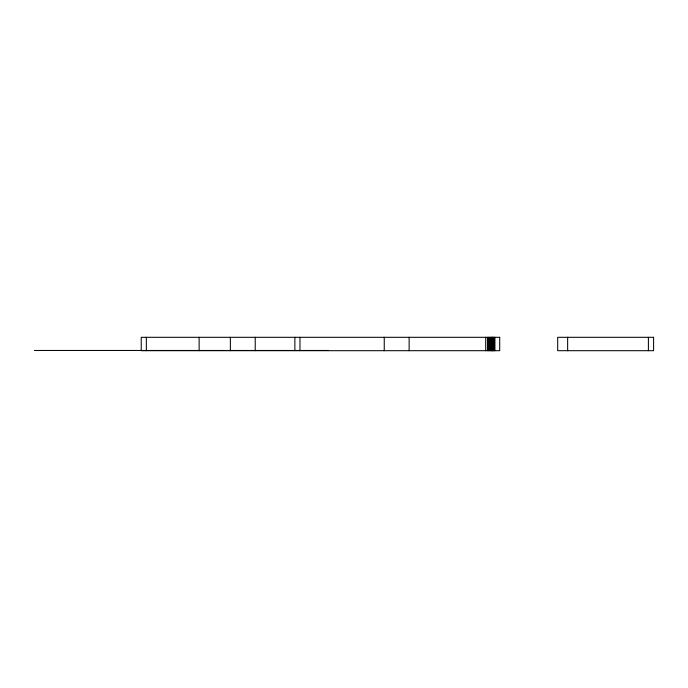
<?xml version="1.0" encoding="UTF-8"?>
<svg xmlns="http://www.w3.org/2000/svg" width="688" height="688" viewBox="0 0 688 688"><rect width="100%" height="100%" fill="white"/><g stroke="black" fill="none" stroke-linecap="round" stroke-linejoin="round"><path stroke-width="1.03" d="M34.4 350.467L328.339 350.467M648.397 337.309L648.397 350.691M567.643 337.309L567.643 350.691M494.887 337.309L494.887 350.691M494.509 337.309L494.509 350.691M494.096 337.309L494.096 350.691M493.322 337.309L493.322 350.691M492.978 337.309L492.978 350.691M492.582 337.309L492.582 350.691M492.126 337.309L492.126 350.691M491.619 337.309L491.619 350.691M491.051 337.309L491.051 350.691M490.441 337.309L490.441 350.691M489.77 337.309L489.77 350.691M489.056 337.309L489.056 350.691M488.291 337.309L488.291 350.691M487.482 337.309L487.482 350.691M485.719 337.309L485.719 350.691M409.128 337.309L409.128 350.691M384.248 337.309L384.248 350.691M299.977 337.309L299.977 350.691M294.877 337.309L294.877 350.691M255.231 337.309L255.231 350.691M230.36 337.309L230.36 350.691M199.124 337.309L199.124 350.691M146.338 337.309L146.338 350.691M499.703 337.309L141.229 337.309L141.229 350.691L499.703 350.691L499.703 337.309M653.6 337.309L557.693 337.309L557.693 350.691L653.6 350.691L653.6 337.309"/></g></svg>
